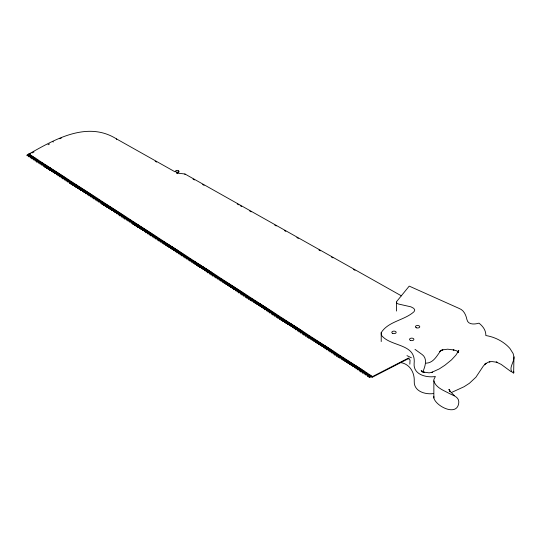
<?xml version="1.0" encoding="UTF-8"?>
<svg xmlns="http://www.w3.org/2000/svg" width="541" height="541" viewBox="0 0 541 541"><rect width="100%" height="100%" fill="white"/><g stroke="black" fill="none" stroke-linecap="round" stroke-linejoin="round"><path stroke-width="0.81" d="M513.95 356.871C514.477 362.396 507.147 369.327 513.646 373.256L513.95 356.871L513.132 353.543L509.96 348.526A54.201 31.297 0 0 0 504.706 343.596C499.194 339.403 492.641 336.617 485.804 335.535A34.103 19.692 0 0 0 478.974 323.166C474.856 324.363 467.985 325.073 466.89 319.494C465.977 314.943 463.853 310.162 459.16 308.444L409.226 286.115L396.83 301.31A3.537 2.042 0 0 0 398.602 304.049L410.944 306.842L413.764 308.356L414.731 309.952L414.102 311.63C404.458 320.441 388.485 321.131 381.222 332.62L381.222 341.567M433.848 380.891C435.789 387.613 443.295 390.223 448.888 393.246C452.668 395.43 458.815 396.58 458.815 402.024C458.085 417.375 436.066 406.595 433.848 397.98L433.875 379.424L435.383 376.509C426.484 377.936 413.155 374.67 414.129 363.471C416.32 343.089 390.271 347.058 381.331 335.129L381.222 332.62M433.848 397.98L433.875 396.512M409.841 364.208L410.044 360.029L408.394 358.521M458.362 350.575L458.193 352.468L458.545 350.345L457.808 352.434L458.802 350.575L455.867 355.167L451.525 359.853L444.878 365.249L439.319 368.888L431.61 372.418L432.536 372.181L429.141 372.85L423.454 372.086L424.421 372.33L421.121 370.639L422.426 372.174M422.805 372.012C425.023 366.582 427.877 358.866 422.19 354.544M175.649 171.754L175.757 171.017A1.616 0.933 0 0 1 178.496 170.672A1.616 0.933 0 0 1 177.617 172.207L177.36 172.227A4.429 2.556 0 0 0 176.265 172.545L177.225 173.106L184.941 173.986L401.388 295.846M175.703 171.673L175.757 171.578A1.616 0.933 0 0 1 176.217 171.159M175.703 171.112L175.609 171.24A5.87 3.388 0 0 1 174.953 171.788L116.41 138.861C87.236 120.596 54.803 139.375 28.91 154.023M29.782 155.612L27.05 155.713L27.05 155.145L28.835 153.975L372.56 376.543L408.529 358.027M31.412 156.667L28.68 156.768L28.68 156.2L30.465 155.03L27.05 155.145M33.042 157.722L30.31 157.823L30.31 157.255L32.095 156.085L28.68 156.2M31.939 158.31L35.354 158.188L35.354 158.756L31.939 158.871L31.939 158.31L33.725 157.133L33.725 157.702M33.562 159.365L36.984 159.243L36.984 159.811L33.562 159.926L33.562 159.365L35.354 158.188M35.192 160.42L38.607 160.298L38.607 160.866L35.192 160.981L35.192 160.42L36.984 159.243M36.822 161.475L40.237 161.353L40.237 161.915L36.822 162.036L36.822 161.475L38.607 160.298M36.822 162.036L38.012 161.252M38.452 162.53L41.867 162.408L41.867 162.969L38.452 163.091L38.452 162.53L40.237 161.353M40.081 163.585L43.496 163.463L43.496 164.024L40.081 164.146L40.081 163.585L41.867 162.408M41.711 164.64L45.126 164.518L45.126 165.079L41.711 165.201L41.711 164.64L43.496 163.463M43.334 165.695L46.756 165.573L46.756 166.134L43.334 166.256L43.334 165.695L45.126 164.518M44.964 166.75L48.386 166.628L48.386 167.189L44.964 167.311L44.964 166.75L46.756 165.573M44.964 167.311L46.756 166.134M46.594 167.805L50.009 167.683L50.009 168.244L46.594 168.366L46.594 167.805L48.386 166.628M46.594 168.366L48.386 167.189M48.223 168.86L51.638 168.738L51.638 169.299L48.223 169.421L48.223 168.86L50.009 167.683M48.223 169.421L50.009 168.244M52.585 170.381L49.853 170.476L49.853 169.915L51.638 168.738M49.853 170.476L51.638 169.299M54.215 171.436L51.483 171.531L51.483 170.97L53.268 169.793L49.853 169.915M55.845 172.491L53.113 172.586L53.113 172.024L54.898 170.848L51.483 170.97M57.474 173.546L54.736 173.641L54.736 173.079L56.528 171.903L53.113 172.024M59.097 174.601L56.365 174.696L56.365 174.134L58.157 172.958L54.736 173.079M60.727 175.656L57.995 175.751L57.995 175.189L59.781 174.013L56.365 174.134M62.357 176.704L59.625 176.806L59.625 176.244L61.41 175.068L57.995 175.189M63.987 177.759L61.255 177.861L61.255 177.299L63.04 176.123L59.625 176.244M65.617 178.814L62.884 178.915L62.884 178.354L64.67 177.178L64.67 177.739M67.929 179.849L64.514 179.97L64.514 179.409L66.3 178.232L62.884 178.354M69.559 180.904L66.137 181.025L66.137 180.464L67.929 179.287L64.514 179.409M71.182 181.959L67.767 182.08L67.767 181.512L69.559 180.342L66.137 180.464M72.812 183.014L69.397 183.135L69.397 182.567L71.182 181.397L67.767 181.512M69.397 183.135L70.587 182.351M74.442 184.068L71.027 184.19L71.027 183.622L72.812 182.452L69.397 182.567M71.027 184.19L72.217 183.406M76.071 185.123L72.656 185.238L72.656 184.677L74.442 183.507L71.027 183.622M72.656 185.238L73.847 184.461M74.286 185.732L77.701 185.61L75.909 186.787L75.909 187.348L77.701 186.178L74.286 186.293L74.286 185.732L76.071 184.555L72.656 184.677M74.286 186.293L75.476 185.516M77.539 187.842L80.961 187.72L79.169 188.897L79.169 189.458L80.961 188.282L77.539 188.403L77.539 187.842L79.331 186.665L75.909 186.787M77.539 188.403L79.331 187.233L75.909 187.348M80.798 189.952L84.213 189.83L82.428 191.007L82.428 191.568L84.213 190.391L80.798 190.513L80.798 189.952L82.584 188.775L79.169 188.897M80.798 190.513L82.584 189.336L79.169 189.458M84.058 192.062L87.473 191.94L85.688 193.117L85.688 193.678L87.473 192.501L84.058 192.623L84.058 192.062L85.843 190.885L82.428 191.007M84.058 192.623L85.843 191.446L82.428 191.568M90.049 194.638L87.311 194.733L87.311 194.172L89.103 192.995L85.688 193.117M87.311 194.733L89.103 193.556L85.688 193.678M91.672 195.693L88.94 195.788L88.94 195.227L90.732 194.05L87.311 194.172M93.302 196.748L90.57 196.843L90.57 196.282L92.355 195.105L88.94 195.227M94.932 197.803L92.2 197.898L92.2 197.337L93.985 196.16L90.57 196.282M96.562 198.858L93.83 198.953L93.83 198.391L95.615 197.215L92.2 197.337M95.459 199.446L98.875 199.325L98.875 199.886L95.459 200.008L95.459 199.446L97.245 198.27L97.245 198.831M97.089 200.501L100.504 200.38L100.504 200.941L97.089 201.063L97.089 200.501L98.875 199.325M98.712 201.556L102.134 201.435L102.134 201.996L98.712 202.118L98.712 201.556L100.504 200.38M103.757 203.051L100.342 203.173L100.342 202.611L102.134 201.435M105.387 204.106L101.972 204.227L101.972 203.666L103.757 202.49L100.342 202.611M101.972 204.227L103.162 203.443M107.017 205.161L103.602 205.282L103.602 204.721L105.387 203.544L101.972 203.666M103.602 205.282L104.792 204.498M108.646 206.216L105.231 206.337L105.231 205.776L107.017 204.599L103.602 204.721M105.231 206.337L106.421 205.553M106.861 206.831L110.276 206.709L108.484 207.879L108.484 208.447L110.276 207.271L106.861 207.392L106.861 206.831L108.646 205.654L105.231 205.776M106.861 207.392L108.051 206.608M110.114 208.934L113.536 208.819L111.744 209.989L111.744 210.557L113.536 209.381L110.114 209.502L110.114 208.934L111.906 207.764L108.484 207.879M110.114 209.502L111.906 208.326L108.484 208.447M113.373 211.044L116.788 210.922L115.003 212.099L115.003 212.66L116.788 211.49L113.373 211.605L113.373 211.044L115.159 209.874L111.744 209.989M113.373 211.605L115.159 210.435L111.744 210.557M116.633 213.154L120.048 213.032L118.263 214.209L118.263 214.77L120.048 213.6L116.633 213.715L116.633 213.154L118.418 211.977L115.003 212.099M116.633 213.715L118.418 212.545L115.003 212.66M119.886 215.264L123.307 215.142L121.515 216.319L121.515 216.88L123.307 215.703L119.886 215.825L119.886 215.264L121.678 214.087L118.263 214.209M119.886 215.825L121.678 214.649L118.263 214.77M123.145 217.374L126.56 217.252L124.775 218.429L124.775 218.99L126.56 217.813L123.145 217.935L123.145 217.374L124.93 216.197L121.515 216.319M123.145 217.935L124.93 216.758L121.515 216.88M129.137 219.95L126.405 220.045L126.405 219.484L128.19 218.307L124.775 218.429M128.034 220.539L131.449 220.417L131.449 220.978L128.034 221.1L128.034 220.539L129.82 219.362L129.82 219.923M129.664 221.594L133.079 221.472L133.079 222.033L129.664 222.155L129.664 221.594L131.449 220.417M131.287 222.649L134.709 222.527L134.709 223.088L131.287 223.21L131.287 222.649L133.079 221.472M132.917 223.704L136.332 223.582L136.332 224.143L132.917 224.265L132.917 223.704L134.709 222.527M132.917 224.265L134.107 223.48M134.547 224.758L137.962 224.637L137.962 225.198L134.547 225.32L134.547 224.758L136.332 223.582M134.547 225.32L135.737 224.535M136.176 225.813L139.592 225.692L139.592 226.253L136.176 226.375L136.176 225.813L137.962 224.637M136.176 226.375L137.367 225.59M141.221 227.308L137.806 227.43L137.806 226.868L139.592 225.692M137.806 227.43L138.996 226.645M139.436 227.923L142.851 227.802L141.059 228.978L141.059 229.54L142.851 228.363L139.436 228.485L139.436 227.923L141.221 226.747L137.806 226.868M139.436 228.485L140.626 227.7M146.111 230.473L142.689 230.594L142.689 230.033L144.481 228.857L141.059 228.978M142.689 230.594L143.886 229.81M147.734 231.528L144.319 231.649L144.319 231.088L146.111 229.911L142.689 230.033M144.319 231.649L145.509 230.865M149.363 232.583L145.948 232.704L145.948 232.143L147.734 230.966L144.319 231.088M145.948 232.704L147.138 231.92M150.993 233.638L147.578 233.759L147.578 233.198L149.363 232.021L145.948 232.143M147.578 233.759L148.768 232.975M152.623 234.693L149.208 234.814L149.208 234.246L150.993 233.076L147.578 233.198M149.208 234.814L150.398 234.03M154.253 235.748L150.838 235.869L150.838 235.301L152.623 234.131L149.208 234.246M155.199 236.823L152.461 236.924L152.461 236.356L154.253 235.186L150.838 235.301M156.822 237.878L154.09 237.972L154.09 237.411L155.882 236.241L152.461 236.356M158.452 238.933L155.72 239.027L155.72 238.466L157.505 237.289L154.09 237.411M160.082 239.988L157.35 240.082L157.35 239.521L159.135 238.344L155.72 238.466M161.712 241.043L158.98 241.137L158.98 240.576L160.765 239.399L157.35 239.521M160.609 241.631L164.024 241.509L164.024 242.07L160.609 242.192L160.609 241.631L162.395 240.454L162.395 241.016M162.239 242.686L165.654 242.564L165.654 243.125L162.239 243.247L162.239 242.686L164.024 241.509M163.862 243.741L167.284 243.619L167.284 244.18L163.862 244.302L163.862 243.741L165.654 242.564M165.492 244.796L168.907 244.674L168.907 245.235L165.492 245.357L165.492 244.796L167.284 243.619M167.122 245.851L170.537 245.729L170.537 246.29L167.122 246.412L167.122 245.851L168.907 244.674M168.751 246.906L172.166 246.784L172.166 247.345L168.751 247.467L168.751 246.906L170.537 245.729M170.381 247.961L173.796 247.839L173.796 248.4L170.381 248.522L170.381 247.961L172.166 246.784M172.011 249.016L175.426 248.894L175.426 249.455L172.011 249.577L172.011 249.016L173.796 247.839M173.634 250.07L177.056 249.949L177.056 250.51L173.634 250.632L173.634 250.07L175.426 248.894M173.634 250.632L175.426 249.455M177.996 251.592L175.264 251.687L175.264 251.125L177.056 249.949M175.264 251.687L177.056 250.51M179.626 252.647L176.893 252.742L176.893 252.18L178.686 251.004L175.264 251.125M181.255 253.702L178.523 253.797L178.523 253.235L180.309 252.059L176.893 252.18M182.885 254.757L180.153 254.852L180.153 254.29L181.938 253.114L178.523 253.235M184.515 255.812L181.783 255.907L181.783 255.345L183.568 254.169L180.153 254.29M186.145 256.86L183.413 256.961L183.413 256.4L185.198 255.224L181.783 255.345M187.774 257.915L185.036 258.016L185.036 257.455L186.828 256.278L183.413 256.4M189.397 258.97L186.665 259.071L186.665 258.51L188.457 257.333L185.036 257.455M191.027 260.025L188.295 260.126L188.295 259.565L190.08 258.388L186.665 258.51M192.657 261.08L189.925 261.181L189.925 260.613L191.71 259.443L188.295 259.565M194.287 262.135L191.555 262.236L191.555 261.668L193.34 260.498L189.925 260.613M193.184 262.723L196.599 262.608L196.599 263.169L193.184 263.291L193.184 262.723L194.97 261.553L194.97 262.115M194.814 263.778L198.229 263.656L198.229 264.224L194.814 264.346L194.814 263.778L196.599 262.608M196.437 264.833L199.859 264.711L199.859 265.279L196.437 265.394L196.437 264.833L198.229 263.656M198.067 265.888L201.482 265.766L201.482 266.334L198.067 266.449L198.067 265.888L199.859 264.711M198.067 266.449L199.257 265.672M199.697 266.943L203.112 266.821L203.112 267.389L199.697 267.504L199.697 266.943L201.482 265.766M199.697 267.504L200.887 266.72M201.326 267.998L204.741 267.876L204.741 268.437L201.326 268.559L201.326 267.998L203.112 266.821M202.956 269.053L206.371 268.931L206.371 269.492L202.956 269.614L202.956 269.053L204.741 267.876M204.586 270.108L208.001 269.986L208.001 270.547L204.586 270.669L204.586 270.108L206.371 268.931M206.209 271.163L209.631 271.041L209.631 271.602L206.209 271.724L206.209 271.163L208.001 269.986M206.209 271.724L208.001 270.547M207.839 272.218L211.26 272.096L211.26 272.657L207.839 272.779L207.839 272.218L209.631 271.041M207.839 272.779L209.631 271.602M209.468 273.273L212.884 273.151L211.098 274.328L211.098 274.889L212.884 273.712L209.468 273.834L209.468 273.273L211.26 272.096M209.468 273.834L211.26 272.657M215.46 275.849L212.728 275.944L212.728 275.383L214.513 274.206L211.098 274.328M212.728 275.944L214.513 274.767L211.098 274.889M217.09 276.904L214.358 276.999L214.358 276.437L216.143 275.261L212.728 275.383M218.72 277.959L215.987 278.054L215.987 277.492L217.773 276.316L214.358 276.437M220.349 279.014L217.61 279.109L217.61 278.547L219.403 277.371L215.987 277.492M221.972 280.069L219.24 280.164L219.24 279.602L221.032 278.426L217.61 278.547M223.602 281.124L220.87 281.219L220.87 280.657L222.655 279.481L219.24 279.602M225.232 282.179L222.5 282.274L222.5 281.712L224.285 280.536L220.87 280.657M226.862 283.227L224.13 283.328L224.13 282.767L225.915 281.591L222.5 281.712M229.174 284.262L225.759 284.383L225.759 283.822L227.545 282.645L227.545 283.207M230.804 285.317L227.389 285.438L227.389 284.877L229.174 283.7L225.759 283.822M232.434 286.372L229.012 286.493L229.012 285.932L230.804 284.755L227.389 284.877M234.057 287.427L230.642 287.548L230.642 286.987L232.434 285.81L229.012 285.932M230.642 287.548L231.832 286.764M235.687 288.481L232.272 288.603L232.272 288.035L234.057 286.865L230.642 286.987M232.272 288.603L233.462 287.819M237.316 289.536L233.901 289.658L233.901 289.09L235.687 287.92L232.272 288.035M233.901 289.658L235.092 288.874M235.531 290.145L238.946 290.023L237.161 291.2L237.161 291.761L238.946 290.591L235.531 290.713L235.531 290.145L237.316 288.975L233.901 289.09M235.531 290.713L236.721 289.929M238.784 292.255L242.206 292.133L240.414 293.31L240.414 293.871L242.206 292.701L238.784 292.816L238.784 292.255L240.576 291.078L237.161 291.2M238.784 292.816L240.576 291.646L237.161 291.761M242.043 294.365L245.458 294.243L243.673 295.42L243.673 295.981L245.458 294.804L242.043 294.926L242.043 294.365L243.835 293.188L240.414 293.31M242.043 294.926L243.835 293.756L240.414 293.871M245.303 296.475L248.718 296.353L246.933 297.53L246.933 298.091L248.718 296.914L245.303 297.036L245.303 296.475L247.088 295.298L243.673 295.42M245.303 297.036L247.088 295.859L243.673 295.981M248.562 298.585L251.978 298.463L250.185 299.64L250.185 300.201L251.978 299.024L248.562 299.146L248.562 298.585L250.348 297.408L246.933 297.53M248.562 299.146L250.348 297.969L246.933 298.091M254.547 301.161L251.815 301.256L251.815 300.695L253.607 299.518L250.185 299.64M256.177 302.216L253.445 302.311L253.445 301.75L255.23 300.573L251.815 300.695M257.807 303.271L255.075 303.366L255.075 302.804L256.86 301.628L253.445 301.75M256.704 303.859L260.12 303.738L260.12 304.299L256.704 304.421L256.704 303.859L258.49 302.683L258.49 303.244M258.334 304.914L261.749 304.793L261.749 305.354L258.334 305.476L258.334 304.914L260.12 303.738M259.964 305.969L263.379 305.848L263.379 306.409L259.964 306.531L259.964 305.969L261.749 304.793M261.587 307.024L265.009 306.903L265.009 307.464L261.587 307.586L261.587 307.024L263.379 305.848M261.587 307.586L262.784 306.801M266.632 308.519L263.217 308.64L263.217 308.079L265.009 306.903M263.217 308.64L264.407 307.856M268.262 309.574L264.847 309.695L264.847 309.134L266.632 307.957L263.217 308.079M264.847 309.695L266.037 308.911M269.891 310.629L266.476 310.75L266.476 310.189L268.262 309.012L264.847 309.134M266.476 310.75L267.667 309.966M268.106 311.244L271.521 311.122L269.736 312.299L269.736 312.86L271.521 311.684L268.106 311.805L268.106 311.244L269.891 310.067L266.476 310.189M268.106 311.805L269.296 311.021M271.359 313.354L274.781 313.232L272.989 314.402L272.989 314.97L274.781 313.794L271.359 313.915L271.359 313.354L273.151 312.177L269.736 312.299M271.359 313.915L273.151 312.739L269.736 312.86M274.618 315.457L278.033 315.342L276.248 316.512L276.248 317.08L278.033 315.903L274.618 316.025L274.618 315.457L276.41 314.287L272.989 314.402M274.618 316.025L276.41 314.848L272.989 314.97M277.878 317.567L281.293 317.445L279.508 318.622L279.508 319.183L281.293 318.013L277.878 318.128L277.878 317.567L279.663 316.397L276.248 316.512M277.878 318.128L279.663 316.958L276.248 317.08M281.137 319.677L284.552 319.555L282.76 320.732L282.76 321.293L284.552 320.123L281.137 320.238L281.137 319.677L282.923 318.5L279.508 318.622M281.137 320.238L282.923 319.068L279.508 319.183M284.39 321.787L287.805 321.665L286.02 322.842L286.02 323.403L287.805 322.226L284.39 322.348L284.39 321.787L286.182 320.61L282.76 320.732M284.39 322.348L286.182 321.171L282.76 321.293M290.382 324.363L287.65 324.458L287.65 323.897L289.435 322.72L286.02 322.842M287.65 324.458L289.435 323.281L286.02 323.403M289.279 324.952L292.695 324.83L292.695 325.391L289.279 325.513L289.279 324.952L291.065 323.775L291.065 324.336M290.909 326.007L294.324 325.885L294.324 326.446L290.909 326.568L290.909 326.007L292.695 324.83M292.539 327.062L295.954 326.94L295.954 327.501L292.539 327.623L292.539 327.062L294.324 325.885M294.162 328.116L297.584 327.995L297.584 328.556L294.162 328.678L294.162 328.116L295.954 326.94M294.162 328.678L295.359 327.893M295.792 329.171L299.207 329.05L299.207 329.611L295.792 329.733L295.792 329.171L297.584 327.995M295.792 329.733L296.982 328.948M297.422 330.226L300.837 330.105L300.837 330.666L297.422 330.788L297.422 330.226L299.207 329.05M297.422 330.788L298.612 330.003M299.051 331.281L302.466 331.16L302.466 331.721L299.051 331.843L299.051 331.281L300.837 330.105M299.051 331.843L300.241 331.058M304.096 332.776L300.681 332.898L300.681 332.336L302.466 331.16M300.681 332.898L301.871 332.113M305.726 333.831L302.311 333.953L302.311 333.391L304.096 332.215L300.681 332.336M302.311 333.953L303.501 333.168M307.356 334.886L303.934 335.007L303.934 334.446L305.726 333.27L302.311 333.391M303.934 335.007L305.131 334.223M308.985 335.941L305.564 336.062L305.564 335.501L307.356 334.324L303.934 334.446M305.564 336.062L306.761 335.278M309.925 337.016L307.193 337.117L307.193 336.556L308.985 335.379L305.564 335.501M307.193 337.117L308.384 336.333M311.555 338.071L308.823 338.172L308.823 337.611L310.608 336.434L307.193 336.556M308.823 338.172L310.013 337.388M313.185 339.126L310.453 339.227L310.453 338.666L312.238 337.489L308.823 337.611M314.815 340.181L312.083 340.282L312.083 339.721L313.868 338.544L310.453 338.666M316.444 341.236L313.712 341.337L313.712 340.769L315.498 339.599L312.083 339.721M318.074 342.291L315.335 342.392L315.335 341.824L317.127 340.654L313.712 340.769M319.697 343.346L316.965 343.447L316.965 342.879L318.757 341.709L315.335 341.824M321.327 344.401L318.595 344.495L318.595 343.934L320.38 342.764L316.965 342.879M322.957 345.456L320.225 345.55L320.225 344.989L322.01 343.812L318.595 343.934M321.854 346.044L325.269 345.922L325.269 346.49L321.854 346.605L321.854 346.044L323.64 344.867L323.64 345.435M323.484 347.099L326.899 346.977L326.899 347.538L323.484 347.66L323.484 347.099L325.269 345.922M325.107 348.154L328.529 348.032L328.529 348.593L325.107 348.715L325.107 348.154L326.899 346.977M325.107 348.715L326.304 347.931M326.737 349.209L330.159 349.087L330.159 349.648L326.737 349.77L326.737 349.209L328.529 348.032M328.367 350.264L331.782 350.142L331.782 350.703L328.367 350.825L328.367 350.264L330.159 349.087M329.996 351.319L333.412 351.197L333.412 351.758L329.996 351.88L329.996 351.319L331.782 350.142M331.626 352.374L335.041 352.252L335.041 352.813L331.626 352.935L331.626 352.374L333.412 351.197M333.256 353.429L336.671 353.307L336.671 353.868L333.256 353.99L333.256 353.429L335.041 352.252M334.886 354.483L338.301 354.362L338.301 354.923L334.886 355.045L334.886 354.483L336.671 353.307M334.886 355.045L336.671 353.868M336.509 355.538L339.931 355.417L339.931 355.978L336.509 356.1L336.509 355.538L338.301 354.362M336.509 356.1L338.301 354.923M340.871 357.06L338.139 357.155L338.139 356.593L339.931 355.417M338.139 357.155L339.931 355.978M342.5 358.115L339.768 358.21L339.768 357.648L341.554 356.472L338.139 356.593M344.13 359.17L341.398 359.265L341.398 358.703L343.183 357.527L339.768 357.648M345.76 360.225L343.028 360.32L343.028 359.758L344.813 358.582L341.398 358.703M347.39 361.28L344.658 361.374L344.658 360.813L346.443 359.637L343.028 359.758M349.019 362.335L346.287 362.429L346.287 361.868L348.073 360.691L344.658 360.813M350.649 363.383L347.91 363.484L347.91 362.923L349.702 361.746L346.287 361.868M352.272 364.438L349.54 364.539L349.54 363.978L351.332 362.801L347.91 362.923M353.902 365.493L351.17 365.594L351.17 365.033L352.955 363.856L349.54 363.978M355.532 366.548L352.8 366.649L352.8 366.088L354.585 364.911L351.17 365.033M354.429 367.136L357.844 367.021L357.844 367.582L354.429 367.704L354.429 367.136L356.215 365.966L356.215 366.528M356.059 368.191L359.474 368.076L359.474 368.637L356.059 368.759L356.059 368.191L357.844 367.021M357.682 369.246L361.104 369.131L361.104 369.692L357.682 369.814L357.682 369.246L359.474 368.076M359.312 370.301L362.734 370.179L362.734 370.747L359.312 370.869L359.312 370.301L361.104 369.131M359.312 370.869L360.509 370.085M360.942 371.356L364.357 371.234L364.357 371.802L360.942 371.917L360.942 371.356L362.734 370.179M360.942 371.917L362.132 371.14M365.987 372.857L362.571 372.972L362.571 372.411L364.357 371.234M362.571 372.972L363.762 372.194M367.616 373.905L364.201 374.027L364.201 373.466L365.987 372.289L362.571 372.411M365.831 374.521L369.246 374.399L367.461 375.576L367.461 376.137L369.246 374.96L365.831 375.082L365.831 374.521L367.616 373.344L364.201 373.466M409.28 358.203L372.56 377.111L369.084 377.192L369.084 376.631L370.876 375.454L367.461 375.576M369.084 377.192L370.876 376.015L367.461 376.137M30.736 153.644L28.91 154.584L28.835 153.975M32.041 152.968L34.002 151.96M48.034 144.738L49.495 143.987M59.875 138.753L61.37 138.002M451.83 392.34L464.077 386.727L469.412 383.278L475.945 377.172L483.255 366.156L486.007 363.194L484.655 364.397L487.941 362.335L489.93 361.713L489.186 361.895L492.012 361.564L497.199 362.294L496.219 362.037L501.189 364.397L511.313 371.829M178.733 171.436A1.616 0.933 0 0 1 177.617 172.768L177.292 172.802A4.666 2.691 0 0 0 176.596 172.978M426.024 363.18C433.706 362.95 436.979 355.464 441.057 350.298L439.705 351.501L442.896 349.723L441.828 350L447.664 349.182L454 350.02L453.189 349.811L456.611 350.791L458.599 351.961M30.31 157.255L33.725 157.133M61.255 177.299L64.67 177.178M93.83 198.391L97.245 198.27M124.775 218.99L127.507 218.895M126.405 219.484L129.82 219.362M141.059 229.54L144.481 229.418M158.98 240.576L162.395 240.454M191.555 261.668L194.97 261.553M224.13 282.767L227.545 282.645M250.185 300.201L252.924 300.106M255.075 302.804L258.49 302.683M287.65 323.897L291.065 323.775M320.225 344.989L323.64 344.867M352.8 366.088L356.215 365.966M369.084 376.631L372.506 376.509L372.56 377.111M433.24 393.598C425.05 394.673 413.777 391.258 414.237 381.358C414.69 372.614 409.787 363.802 400.367 362.538M406.974 355.633L411.424 357.777M193.042 179.112L194.51 179.937M202.611 184.501L204.085 185.326M237.215 203.977L238.682 204.809M240.157 205.634L241.631 206.466M249.726 211.024L251.2 211.856M274.76 225.117L276.228 225.949M284.329 230.507L285.804 231.338M296.847 237.553L298.314 238.385M318.933 249.989L320.4 250.814M331.444 257.036L332.918 257.861M353.53 269.472L355.004 270.297M155.172 161.252L156.64 162.077M414.988 349.364L421.723 354.24M454.325 395.606L449.977 391.197L448.902 389.405L449.902 391.278L449.544 389.811L449.781 391.238M513.673 371.451L513.95 372.35M458.241 350.981L458.558 352.13M396.492 302.094L396.492 311.048M184.941 173.986L184.941 174.547M177.36 172.227L177.36 172.795M177.225 173.106L177.225 173.668M116.41 138.861L116.41 139.429M53.133 141.553L53.133 142.114M178.178 171.078A1.616 0.933 0 0 1 178.496 171.233M416.286 327.765A2.191 1.265 0 0 0 419.755 326.879A2.191 1.265 0 0 0 416.685 325.587A2.191 1.265 0 0 0 416.286 327.765M392.698 333.398A2.191 1.265 0 0 0 396.161 332.512A2.191 1.265 0 0 0 393.097 331.227A2.191 1.265 0 0 0 392.698 333.398M410.43 340.411A2.191 1.265 0 0 0 413.892 339.518A2.191 1.265 0 0 0 410.829 338.233A2.191 1.265 0 0 0 410.43 340.411"/></g></svg>
